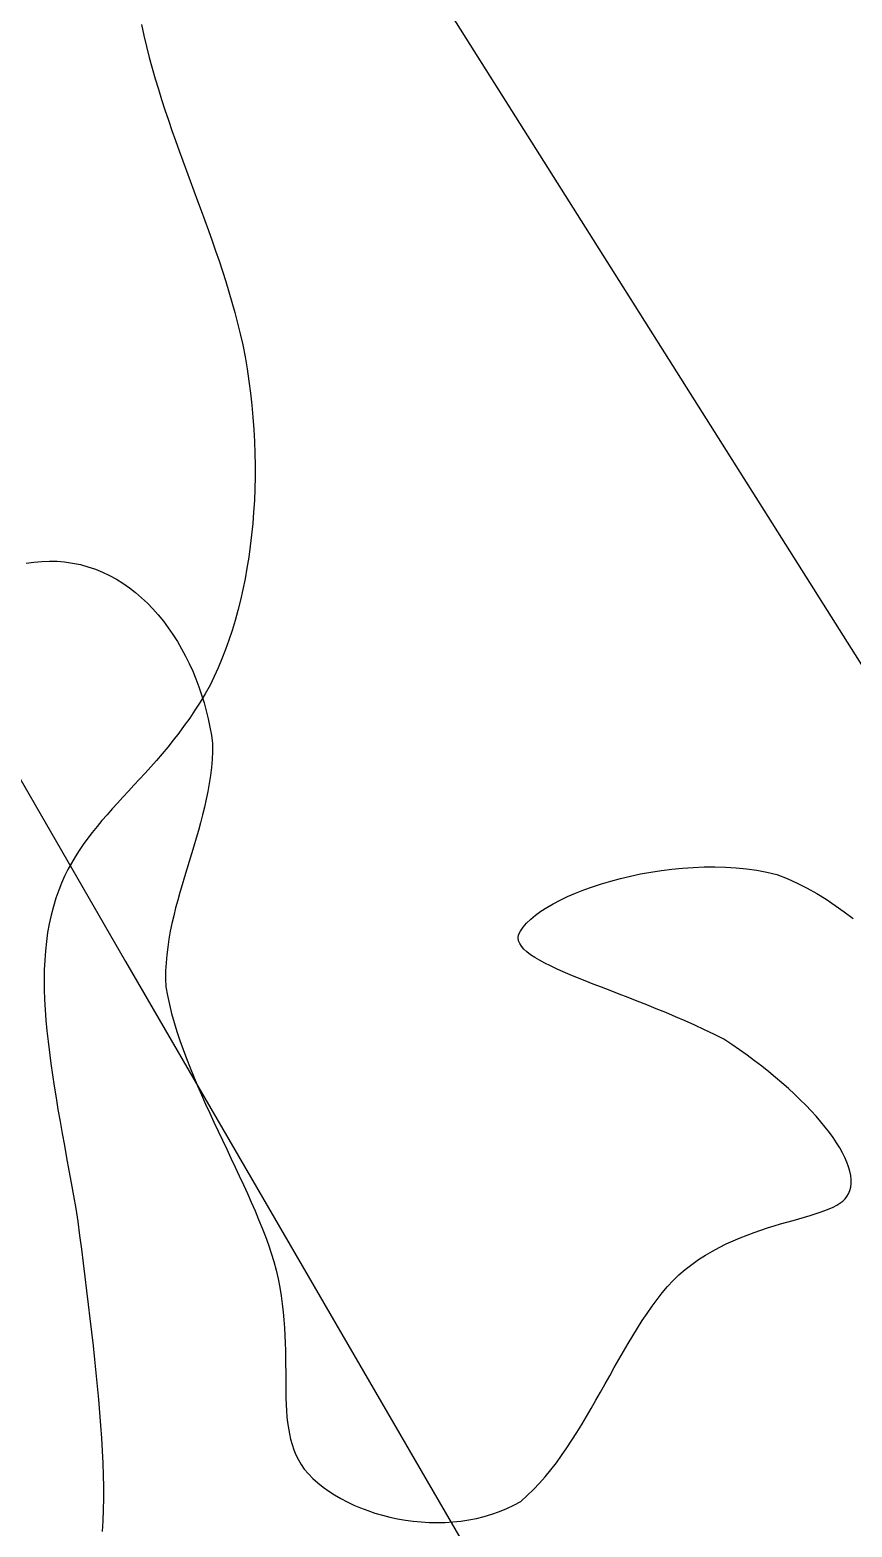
# Model space of a CAD drawing. Header units: metres. Extents: x 507606 to 508087, y 6966978 to 6967359.
# Drawn here: x 507863.537 to 507864.111, y 6967231.612 to 6967232.658 of the extents above; entities that cross this region are included whole.
import ezdxf

# ---------------------------------------------------------------- set-up
doc = ezdxf.new("R2010")
doc.units = ezdxf.units.M
doc.linetypes.add('ISO-DASHED2', pattern=[6, 4, -2])
doc.layers.add('CON_EX. MIN', color=253, linetype='ISO-DASHED2')
doc.layers.add('mga2020VEG_TREE', color=252, linetype='Continuous')

# ---------------------------------------------------------------- blocks, each defined once
blk = doc.blocks.new('BAC V TREE')
for p, q in [((7.9761, 14.8554), (8.0117, 14.8602)), ((8.0117, 14.8602), (8.0468, 14.8632)), ((8.0468, 14.8632), (8.0814, 14.8644)), ((8.0814, 14.8644), (8.1156, 14.8635)), ((8.1156, 14.8635), (8.1493, 14.8604)), ((8.1493, 14.8604), (8.1851, 14.8555)), ((8.1851, 14.8555), (8.22, 14.8484)), ((8.22, 14.8484), (8.2541, 14.8392)), ((8.2541, 14.8392), (8.2874, 14.828)), ((8.2874, 14.828), (8.3198, 14.8149)), ((8.3198, 14.8149), (8.3513, 14.7999)), ((8.3513, 14.7999), (8.3819, 14.7832)), ((8.3819, 14.7832), (8.4116, 14.7647)), ((8.4116, 14.7647), (8.4404, 14.7446)), ((8.4404, 14.7446), (8.4682, 14.7229)), ((8.4682, 14.7229), (8.4951, 14.6998)), ((8.4951, 14.6998), (8.5211, 14.6753)), ((8.5211, 14.6753), (8.546, 14.6494)), ((8.546, 14.6494), (8.57, 14.6223)), ((8.57, 14.6223), (8.593, 14.594)), ((8.593, 14.594), (8.615, 14.5646)), ((8.615, 14.5646), (8.6359, 14.5343)), ((8.6359, 14.5343), (8.6558, 14.5029)), ((8.6558, 14.5029), (8.6746, 14.4707)), ((8.6746, 14.4707), (8.6924, 14.4377)), ((8.6924, 14.4377), (8.7091, 14.4041)), ((8.7091, 14.4041), (8.7247, 14.3697)), ((8.7247, 14.3697), (8.7392, 14.3348)), ((8.7392, 14.3348), (8.7525, 14.2995)), ((8.7525, 14.2995), (8.7648, 14.2637)), ((8.7648, 14.2637), (8.7759, 14.2276)), ((8.7759, 14.2276), (8.7858, 14.1912)), ((8.7858, 14.1912), (8.7945, 14.1547)), ((8.7945, 14.1547), (8.8021, 14.1181)), ((8.8021, 14.1181), (8.8085, 14.0814)), ((8.8085, 14.0814), (8.8136, 14.0448)), ((8.8133, 14.0084), (8.8116, 13.9722)), ((8.8136, 14.0448), (8.8133, 14.0084)), ((8.8086, 13.9362), (8.8044, 13.9004)), ((8.8116, 13.9722), (8.8086, 13.9362)), ((8.7991, 13.8648), (8.7929, 13.8292)), ((8.8044, 13.9004), (8.7991, 13.8648)), ((8.7929, 13.8292), (8.7858, 13.7939)), ((8.7779, 13.7586), (8.7693, 13.7234)), ((8.7858, 13.7939), (8.7779, 13.7586)), ((8.7601, 13.6884), (8.7504, 13.6534)), ((8.7693, 13.7234), (8.7601, 13.6884)), ((8.7403, 13.6185), (8.7299, 13.5837)), ((8.7504, 13.6534), (8.7403, 13.6185)), ((8.7194, 13.5489), (8.7087, 13.5141)), ((8.7299, 13.5837), (8.7194, 13.5489)), ((8.698, 13.4793), (8.6874, 13.4446)), ((8.7087, 13.5141), (8.698, 13.4793)), ((10.7369, 13.4579), (10.7832, 13.4663)), ((10.7832, 13.4663), (10.8301, 13.4736)), ((10.8301, 13.4736), (10.8776, 13.4796)), ((10.8776, 13.4796), (10.9255, 13.4843)), ((10.9255, 13.4843), (10.9736, 13.4876)), ((10.9736, 13.4876), (11.0218, 13.4894)), ((11.0218, 13.4894), (11.0699, 13.4898)), ((11.0699, 13.4898), (11.1179, 13.4885)), ((11.1179, 13.4885), (11.1654, 13.4856)), ((11.1654, 13.4856), (11.2125, 13.481)), ((11.2125, 13.481), (11.2589, 13.4746)), ((11.2589, 13.4746), (11.3046, 13.4663)), ((11.3046, 13.4663), (11.3492, 13.4561)), ((8.677, 13.4098), (8.6669, 13.375)), ((8.6874, 13.4446), (8.677, 13.4098)), ((10.4818, 13.3866), (10.5209, 13.4006)), ((10.5209, 13.4006), (10.5616, 13.4139)), ((10.5616, 13.4139), (10.6036, 13.4263)), ((10.6036, 13.4263), (10.647, 13.4378)), ((10.647, 13.4378), (10.6915, 13.4484)), ((10.6915, 13.4484), (10.7369, 13.4579)), ((11.3492, 13.4561), (11.3957, 13.4374)), ((11.3957, 13.4374), (11.4409, 13.4169)), ((11.4409, 13.4169), (11.485, 13.3944)), ((11.485, 13.3944), (11.5281, 13.3702)), ((8.6572, 13.3402), (8.6479, 13.3053)), ((8.6669, 13.375), (8.6572, 13.3402)), ((10.315, 13.3075), (10.344, 13.3243)), ((10.344, 13.3243), (10.3754, 13.3406)), ((10.3754, 13.3406), (10.4089, 13.3565)), ((10.4089, 13.3565), (10.4444, 13.3719)), ((10.4444, 13.3719), (10.4818, 13.3866)), ((11.5281, 13.3702), (11.5702, 13.3443)), ((11.5702, 13.3443), (11.6114, 13.3168)), ((8.6392, 13.2704), (8.6312, 13.2354)), ((8.6479, 13.3053), (8.6392, 13.2704)), ((10.2431, 13.2552), (10.2644, 13.2729)), ((10.2644, 13.2729), (10.2884, 13.2903)), ((10.2884, 13.2903), (10.315, 13.3075)), ((11.6114, 13.3168), (11.6518, 13.2878)), ((11.6518, 13.2878), (11.6914, 13.2572)), ((8.624, 13.2003), (8.6177, 13.1651)), ((8.6312, 13.2354), (8.624, 13.2003)), ((10.1885, 13.1838), (10.1973, 13.2016)), ((10.1973, 13.2016), (10.2094, 13.2195)), ((10.2094, 13.2195), (10.2247, 13.2374)), ((10.2247, 13.2374), (10.2431, 13.2552)), ((8.6123, 13.1298), (8.608, 13.0943)), ((8.6177, 13.1651), (8.6123, 13.1298)), ((10.187, 13.1709), (10.1885, 13.1838)), ((10.1888, 13.1581), (10.187, 13.1709)), ((10.1937, 13.1454), (10.1888, 13.1581)), ((10.2017, 13.1328), (10.1937, 13.1454)), ((10.2125, 13.1202), (10.2017, 13.1328)), ((8.6048, 13.0587), (8.603, 13.023)), ((8.608, 13.0943), (8.6048, 13.0587)), ((10.2262, 13.1077), (10.2125, 13.1202)), ((10.2425, 13.0952), (10.2262, 13.1077)), ((10.2613, 13.0826), (10.2425, 13.0952)), ((10.2825, 13.07), (10.2613, 13.0826)), ((10.306, 13.0573), (10.2825, 13.07)), ((10.3317, 13.0444), (10.306, 13.0573)), ((8.603, 13.023), (8.6025, 12.9871)), ((10.3594, 13.0314), (10.3317, 13.0444)), ((10.3891, 13.0182), (10.3594, 13.0314)), ((10.4205, 13.0048), (10.3891, 13.0182)), ((10.4537, 12.9912), (10.4205, 13.0048)), ((10.4883, 12.9773), (10.4537, 12.9912)), ((8.6025, 12.9871), (8.6034, 12.951)), ((8.6034, 12.951), (8.6109, 12.9111)), ((10.5244, 12.963), (10.4883, 12.9773)), ((10.5618, 12.9485), (10.5244, 12.963)), ((10.6004, 12.9336), (10.5618, 12.9485)), ((10.6401, 12.9182), (10.6004, 12.9336)), ((8.6109, 12.9111), (8.6198, 12.8711)), ((8.6198, 12.8711), (8.63, 12.8308)), ((10.6807, 12.9025), (10.6401, 12.9182)), ((10.7221, 12.8863), (10.6807, 12.9025)), ((10.7642, 12.8696), (10.7221, 12.8863)), ((10.8069, 12.8524), (10.7642, 12.8696)), ((8.63, 12.8308), (8.6414, 12.7905)), ((8.6414, 12.7905), (8.6538, 12.75)), ((10.85, 12.8346), (10.8069, 12.8524)), ((10.8935, 12.8163), (10.85, 12.8346)), ((10.9372, 12.7974), (10.8935, 12.8163)), ((10.9809, 12.7778), (10.9372, 12.7974)), ((8.6538, 12.75), (8.6673, 12.7094)), ((11.0246, 12.7576), (10.9809, 12.7778)), ((11.0681, 12.7367), (11.0246, 12.7576)), ((11.1114, 12.715), (11.0681, 12.7367)), ((8.6673, 12.7094), (8.6816, 12.6687)), ((8.6816, 12.6687), (8.6969, 12.628)), ((11.1468, 12.6913), (11.1114, 12.715)), ((11.1815, 12.6672), (11.1468, 12.6913)), ((11.2154, 12.6429), (11.1815, 12.6672)), ((8.6969, 12.628), (8.7129, 12.5872)), ((8.7129, 12.5872), (8.7296, 12.5464)), ((11.2485, 12.6183), (11.2154, 12.6429)), ((11.2808, 12.5935), (11.2485, 12.6183)), ((11.3122, 12.5686), (11.2808, 12.5935)), ((8.7296, 12.5464), (8.7469, 12.5055)), ((11.3426, 12.5436), (11.3122, 12.5686)), ((11.372, 12.5185), (11.3426, 12.5436)), ((11.4005, 12.4933), (11.372, 12.5185)), ((8.7469, 12.5055), (8.7646, 12.4647)), ((8.7646, 12.4647), (8.7829, 12.4239)), ((11.4278, 12.4682), (11.4005, 12.4933)), ((11.454, 12.4431), (11.4278, 12.4682)), ((8.7829, 12.4239), (8.8014, 12.3832)), ((8.8014, 12.3832), (8.8203, 12.3425)), ((11.479, 12.4181), (11.454, 12.4431)), ((11.5028, 12.3933), (11.479, 12.4181)), ((11.5254, 12.3687), (11.5028, 12.3933)), ((8.8203, 12.3425), (8.8393, 12.3019)), ((11.5466, 12.3443), (11.5254, 12.3687)), ((11.5665, 12.3202), (11.5466, 12.3443)), ((11.585, 12.2963), (11.5665, 12.3202)), ((8.8393, 12.3019), (8.8584, 12.2614)), ((8.8584, 12.2614), (8.8775, 12.2211)), ((11.602, 12.2729), (11.585, 12.2963)), ((11.6175, 12.2498), (11.602, 12.2729)), ((11.6315, 12.2272), (11.6175, 12.2498)), ((8.8775, 12.2211), (8.8966, 12.1809)), ((8.8966, 12.1809), (8.9155, 12.1408)), ((11.6439, 12.2051), (11.6315, 12.2272)), ((11.6547, 12.1835), (11.6439, 12.2051)), ((11.6638, 12.1625), (11.6547, 12.1835)), ((8.9155, 12.1408), (8.9341, 12.1009)), ((11.6712, 12.1421), (11.6638, 12.1625)), ((11.6768, 12.1223), (11.6712, 12.1421)), ((11.6806, 12.1033), (11.6768, 12.1223)), ((8.9341, 12.1009), (8.9525, 12.0613)), ((8.9525, 12.0613), (8.9704, 12.0218)), ((11.6766, 12.035), (11.6806, 12.0508)), ((11.6825, 12.085), (11.6806, 12.1033)), ((11.6806, 12.0508), (11.6825, 12.0674)), ((11.6825, 12.0674), (11.6825, 12.085)), ((8.9704, 12.0218), (8.9878, 11.9826)), ((8.9878, 11.9826), (9.0047, 11.9437)), ((11.632, 11.9777), (11.6446, 11.9872)), ((11.6446, 11.9872), (11.6553, 11.9974)), ((11.6553, 11.9974), (11.664, 12.0083)), ((11.664, 12.0083), (11.6706, 12.0201)), ((11.6706, 12.0201), (11.6766, 12.035)), ((9.0047, 11.9437), (9.0209, 11.905)), ((11.4481, 11.9085), (11.4737, 11.9158)), ((11.4737, 11.9158), (11.4982, 11.923)), ((11.4982, 11.923), (11.5215, 11.9302)), ((11.5215, 11.9302), (11.5436, 11.9374)), ((11.5436, 11.9374), (11.5644, 11.9448)), ((11.5644, 11.9448), (11.5837, 11.9525)), ((11.5837, 11.9525), (11.6015, 11.9605)), ((11.6015, 11.9605), (11.6176, 11.9688)), ((11.6176, 11.9688), (11.632, 11.9777)), ((9.0209, 11.905), (9.0364, 11.8667)), ((9.0364, 11.8667), (9.0511, 11.8286)), ((11.2155, 11.835), (11.2464, 11.8465)), ((11.2464, 11.8465), (11.277, 11.8571)), ((11.277, 11.8571), (11.3071, 11.867)), ((11.3071, 11.867), (11.3367, 11.8762)), ((11.3367, 11.8762), (11.3657, 11.8849)), ((11.3657, 11.8849), (11.394, 11.8931)), ((11.394, 11.8931), (11.4215, 11.9009)), ((11.4215, 11.9009), (11.4481, 11.9085)), ((9.0511, 11.8286), (9.0648, 11.7909)), ((9.0648, 11.7909), (9.0776, 11.7536)), ((11.0592, 11.7624), (11.0904, 11.7793)), ((11.0904, 11.7793), (11.1217, 11.7949)), ((11.1217, 11.7949), (11.1531, 11.8094)), ((11.1531, 11.8094), (11.1844, 11.8227)), ((11.1844, 11.8227), (11.2155, 11.835)), ((9.0776, 11.7536), (9.0892, 11.7166)), ((9.0892, 11.7166), (9.0994, 11.6771)), ((10.9672, 11.7034), (10.9975, 11.7246)), ((10.9975, 11.7246), (11.0282, 11.7442)), ((11.0282, 11.7442), (11.0592, 11.7624)), ((9.0994, 11.6771), (9.1082, 11.6382)), ((10.8829, 11.6305), (10.9082, 11.656)), ((10.9082, 11.656), (10.9374, 11.6806)), ((10.9374, 11.6806), (10.9672, 11.7034)), ((9.1082, 11.6382), (9.1157, 11.6)), ((9.1157, 11.6), (9.1219, 11.5624)), ((10.8111, 11.5457), (10.8344, 11.5752)), ((10.8344, 11.5752), (10.8583, 11.6036)), ((10.8583, 11.6036), (10.8829, 11.6305)), ((9.1219, 11.5624), (9.1271, 11.5254)), ((9.1271, 11.5254), (9.1313, 11.489)), ((10.766, 11.4831), (10.7883, 11.5149)), ((10.7883, 11.5149), (10.8111, 11.5457)), ((9.1313, 11.489), (9.1347, 11.4533)), ((9.1347, 11.4533), (9.1372, 11.4182)), ((10.7226, 11.4168), (10.7441, 11.4504)), ((10.7441, 11.4504), (10.766, 11.4831)), ((9.1372, 11.4182), (9.1391, 11.3837)), ((9.1391, 11.3837), (9.1405, 11.3498)), ((10.6805, 11.3475), (10.7014, 11.3825)), ((10.7014, 11.3825), (10.7226, 11.4168)), ((9.1405, 11.3498), (9.1413, 11.3166)), ((9.1413, 11.3166), (9.1419, 11.284)), ((10.6392, 11.2759), (10.6598, 11.3119)), ((10.6598, 11.3119), (10.6805, 11.3475)), ((9.1419, 11.284), (9.1421, 11.252)), ((9.1421, 11.252), (9.1423, 11.2207)), ((10.5982, 11.2029), (10.6187, 11.2395)), ((10.6187, 11.2395), (10.6392, 11.2759)), ((9.1423, 11.2207), (9.1424, 11.1899)), ((9.1424, 11.1899), (9.1426, 11.1598)), ((10.5777, 11.1661), (10.5982, 11.2029)), ((9.1426, 11.1598), (9.1429, 11.1303)), ((9.1429, 11.1303), (9.1435, 11.1015)), ((10.5363, 11.0925), (10.5571, 11.1293)), ((10.5571, 11.1293), (10.5777, 11.1661)), ((9.1435, 11.1015), (9.1446, 11.0732)), ((9.1446, 11.0732), (9.1461, 11.0456)), ((9.1461, 11.0456), (9.1482, 11.0186)), ((10.4941, 11.0194), (10.5153, 11.0558)), ((10.5153, 11.0558), (10.5363, 11.0925)), ((9.1482, 11.0186), (9.151, 10.9923)), ((9.151, 10.9923), (9.1546, 10.9665)), ((10.4507, 10.9478), (10.4726, 10.9834)), ((10.4726, 10.9834), (10.4941, 11.0194)), ((9.1546, 10.9665), (9.1591, 10.9414)), ((9.1591, 10.9414), (9.1647, 10.9169)), ((9.1647, 10.9169), (9.1714, 10.893)), ((10.4055, 10.8783), (10.4283, 10.9127)), ((10.4283, 10.9127), (10.4507, 10.9478)), ((9.1714, 10.893), (9.1793, 10.8698)), ((9.1793, 10.8698), (9.1885, 10.8471)), ((9.1885, 10.8471), (9.1992, 10.8251)), ((10.3582, 10.8118), (10.3821, 10.8446)), ((10.3821, 10.8446), (10.4055, 10.8783)), ((9.1992, 10.8251), (9.2114, 10.8037)), ((9.2114, 10.8037), (9.2253, 10.7829)), ((9.2253, 10.7829), (9.2441, 10.7616)), ((10.3082, 10.749), (10.3335, 10.7799)), ((10.3335, 10.7799), (10.3582, 10.8118)), ((9.2441, 10.7616), (9.2647, 10.741)), ((9.2647, 10.741), (9.2868, 10.7212)), ((9.2868, 10.7212), (9.3105, 10.7023)), ((9.3105, 10.7023), (9.3356, 10.6842)), ((10.2551, 10.6908), (10.282, 10.7193)), ((10.282, 10.7193), (10.3082, 10.749)), ((9.3356, 10.6842), (9.362, 10.6671)), ((9.362, 10.6671), (9.3896, 10.6509)), ((9.3896, 10.6509), (9.4184, 10.6357)), ((9.4184, 10.6357), (9.4483, 10.6215)), ((10.1672, 10.6209), (10.1984, 10.638)), ((10.1984, 10.638), (10.2272, 10.6637)), ((10.2272, 10.6637), (10.2551, 10.6908)), ((9.4483, 10.6215), (9.4791, 10.6084)), ((9.4791, 10.6084), (9.5109, 10.5963)), ((9.5109, 10.5963), (9.5434, 10.5854)), ((9.5434, 10.5854), (9.5767, 10.5756)), ((9.5767, 10.5756), (9.6106, 10.5671)), ((9.6106, 10.5671), (9.645, 10.5597)), ((10, 10.5616), (10.0346, 10.5701)), ((10.0346, 10.5701), (10.0687, 10.5803)), ((10.0687, 10.5803), (10.1023, 10.5921)), ((10.1023, 10.5921), (10.1351, 10.6056)), ((10.1351, 10.6056), (10.1672, 10.6209)), ((9.645, 10.5597), (9.6799, 10.5536)), ((9.6799, 10.5536), (9.7152, 10.5489)), ((9.7152, 10.5489), (9.7507, 10.5454)), ((9.7507, 10.5454), (9.7864, 10.5433)), ((9.7864, 10.5433), (9.8223, 10.5427)), ((9.8223, 10.5427), (9.8581, 10.5434)), ((9.8581, 10.5434), (9.8939, 10.5457)), ((9.8939, 10.5457), (9.9296, 10.5494)), ((9.9296, 10.5494), (9.9649, 10.5547)), ((9.9649, 10.5547), (10, 10.5616)), ((16.3961, 4.5264), (16.407, 4.4764)), ((16.407, 4.4764), (16.4186, 4.427)), ((16.4186, 4.427), (16.4309, 4.3782)), ((16.4309, 4.3782), (16.4439, 4.33)), ((16.4439, 4.33), (16.4574, 4.2822)), ((16.4574, 4.2822), (16.4715, 4.2349)), ((16.4715, 4.2349), (16.4861, 4.1881)), ((16.4861, 4.1881), (16.5011, 4.1416)), ((16.5011, 4.1416), (16.5165, 4.0954)), ((16.5165, 4.0954), (16.5322, 4.0496)), ((16.5322, 4.0496), (16.5482, 4.004)), ((16.5482, 4.004), (16.5645, 3.9587)), ((16.5645, 3.9587), (16.5809, 3.9135)), ((16.5809, 3.9135), (16.5975, 3.8685)), ((16.5975, 3.8685), (16.6141, 3.8236)), ((16.6141, 3.8236), (16.6308, 3.7788)), ((16.6308, 3.7788), (16.6475, 3.7339)), ((16.6475, 3.7339), (16.6641, 3.6891)), ((16.6641, 3.6891), (16.6805, 3.6442)), ((16.6805, 3.6442), (16.6968, 3.5992)), ((16.6968, 3.5992), (16.7129, 3.5541)), ((16.7129, 3.5541), (16.7288, 3.5087)), ((16.7288, 3.5087), (16.7442, 3.4632)), ((16.7442, 3.4632), (16.7594, 3.4174)), ((16.7594, 3.4174), (16.7741, 3.3713)), ((16.7741, 3.3713), (16.7883, 3.3249)), ((16.7883, 3.3249), (16.802, 3.2781)), ((16.802, 3.2781), (16.8151, 3.2309)), ((16.8151, 3.2309), (16.8276, 3.1832)), ((16.8276, 3.1832), (16.8395, 3.135)), ((16.8395, 3.135), (16.8506, 3.0863)), ((16.8506, 3.0863), (16.8609, 3.032)), ((16.8609, 3.032), (16.8702, 2.9776)), ((16.8702, 2.9776), (16.8783, 2.9232)), ((16.8783, 2.9232), (16.8855, 2.8688)), ((16.8855, 2.8688), (16.8915, 2.8144)), ((16.8915, 2.8144), (16.8965, 2.7602)), ((16.8965, 2.7602), (16.9005, 2.706)), ((16.9005, 2.706), (16.9034, 2.6521)), ((16.9034, 2.6521), (16.9053, 2.5983)), ((16.9053, 2.5983), (16.9062, 2.5448)), ((16.906, 2.4916), (16.9049, 2.4388)), ((16.9062, 2.5448), (16.906, 2.4916)), ((16.9049, 2.4388), (16.9027, 2.3863)), ((16.9027, 2.3863), (16.8996, 2.3343)), ((16.8996, 2.3343), (16.8955, 2.2828)), ((16.8905, 2.2317), (16.8844, 2.1812)), ((16.8955, 2.2828), (16.8905, 2.2317)), ((16.8844, 2.1812), (16.8775, 2.1314)), ((16.8775, 2.1314), (16.8695, 2.0821)), ((16.8607, 2.0336), (16.8509, 1.9858)), ((16.8695, 2.0821), (16.8607, 2.0336)), ((16.8509, 1.9858), (16.8402, 1.9387)), ((16.8286, 1.8925), (16.8161, 1.8471)), ((16.8402, 1.9387), (16.8286, 1.8925)), ((16.8161, 1.8471), (16.8027, 1.8026)), ((16.7884, 1.7591), (16.7732, 1.7165)), ((16.8027, 1.8026), (16.7884, 1.7591)), ((16.7732, 1.7165), (16.7572, 1.675)), ((16.7403, 1.6345), (16.7225, 1.5952)), ((16.7572, 1.675), (16.7403, 1.6345)), ((16.7039, 1.557), (16.6819, 1.5179)), ((16.7225, 1.5952), (16.7039, 1.557)), ((16.6819, 1.5179), (16.6593, 1.4801)), ((16.636, 1.4437), (16.6123, 1.4084)), ((16.6593, 1.4801), (16.636, 1.4437)), ((16.5881, 1.3744), (16.5635, 1.3413)), ((16.6123, 1.4084), (16.5881, 1.3744)), ((16.5387, 1.3093), (16.5136, 1.2782)), ((16.5635, 1.3413), (16.5387, 1.3093)), ((16.4629, 1.2184), (16.4374, 1.1896)), ((16.4883, 1.2479), (16.4629, 1.2184)), ((16.5136, 1.2782), (16.4883, 1.2479)), ((16.4121, 1.1613), (16.3868, 1.1336)), ((16.4374, 1.1896), (16.4121, 1.1613)), ((16.3367, 1.0794), (16.3121, 1.0528)), ((16.3616, 1.1063), (16.3367, 1.0794)), ((16.3868, 1.1336), (16.3616, 1.1063)), ((16.2879, 1.0264), (16.2641, 1.0001)), ((16.3121, 1.0528), (16.2879, 1.0264)), ((16.218, 0.9477), (16.1959, 0.9213)), ((16.2408, 0.9739), (16.218, 0.9477)), ((16.2641, 1.0001), (16.2408, 0.9739)), ((16.1745, 0.8948), (16.1539, 0.868)), ((16.1959, 0.9213), (16.1745, 0.8948)), ((16.1153, 0.8134), (16.0974, 0.7854)), ((16.1341, 0.8409), (16.1153, 0.8134)), ((16.1539, 0.868), (16.1341, 0.8409)), ((16.0805, 0.7569), (16.0648, 0.7276)), ((16.0974, 0.7854), (16.0805, 0.7569)), ((16.0502, 0.6977), (16.0369, 0.667)), ((16.0648, 0.7276), (16.0502, 0.6977)), ((16.0249, 0.6354), (16.0115, 0.5988)), ((16.0369, 0.667), (16.0249, 0.6354)), ((15.9998, 0.5614), (15.9896, 0.5232)), ((16.0115, 0.5988), (15.9998, 0.5614)), ((15.981, 0.4842), (15.9739, 0.4443)), ((15.9896, 0.5232), (15.981, 0.4842)), ((15.9739, 0.4443), (15.9682, 0.4037)), ((15.9639, 0.3622), (15.9608, 0.32)), ((15.9682, 0.4037), (15.9639, 0.3622)), ((15.959, 0.2769), (15.9584, 0.2331)), ((15.9608, 0.32), (15.959, 0.2769)), ((15.9584, 0.2331), (15.9589, 0.1885)), ((15.9589, 0.1885), (15.9604, 0.1432)), ((15.9604, 0.1432), (15.9629, 0.0971)), ((15.9629, 0.0971), (15.9664, 0.0502)), ((15.9664, 0.0502), (15.9707, 0.0026)), ((15.9707, 0.0026), (15.9759, -0.0458)), ((15.9759, -0.0458), (15.9818, -0.0949)), ((15.9818, -0.0949), (15.9884, -0.1447)), ((15.9884, -0.1447), (15.9956, -0.1952)), ((15.9956, -0.1952), (16.0034, -0.2464)), ((16.0034, -0.2464), (16.0117, -0.2984)), ((16.0117, -0.2984), (16.0205, -0.351)), ((16.0205, -0.351), (16.0297, -0.4043)), ((16.0297, -0.4043), (16.0392, -0.4583)), ((16.0392, -0.4583), (16.049, -0.513)), ((16.049, -0.513), (16.059, -0.5684)), ((16.059, -0.5684), (16.0691, -0.6244)), ((16.0691, -0.6244), (16.0794, -0.6811)), ((16.0794, -0.6811), (16.0896, -0.7384)), ((16.0896, -0.7384), (16.0999, -0.7963)), ((16.0999, -0.7963), (16.11, -0.8549)), ((16.11, -0.8549), (16.1177, -0.9168)), ((16.1177, -0.9168), (16.1254, -0.9789)), ((16.1254, -0.9789), (16.1331, -1.0412)), ((16.1331, -1.0412), (16.1409, -1.1034)), ((16.1409, -1.1034), (16.1486, -1.1657)), ((16.1486, -1.1657), (16.1562, -1.2279)), ((16.1562, -1.2279), (16.1637, -1.2899)), ((16.1637, -1.2899), (16.171, -1.3516)), ((16.171, -1.3516), (16.178, -1.4131)), ((16.178, -1.4131), (16.1847, -1.4742)), ((16.1847, -1.4742), (16.191, -1.5348)), ((16.191, -1.5348), (16.197, -1.5949)), ((16.197, -1.5949), (16.2025, -1.6543)), ((16.2025, -1.6543), (16.2075, -1.7131)), ((16.2075, -1.7131), (16.212, -1.7712)), ((16.212, -1.7712), (16.2158, -1.8284)), ((16.2158, -1.8284), (16.219, -1.8847)), ((16.219, -1.8847), (16.2215, -1.9401)), ((16.2215, -1.9401), (16.2233, -1.9944)), ((16.2233, -1.9944), (16.2243, -2.0476)), ((16.2243, -2.0476), (16.2244, -2.0996)), ((16.2236, -2.1503), (16.2219, -2.1997)), ((16.2244, -2.0996), (16.2236, -2.1503)), ((16.2219, -2.1997), (16.2191, -2.2477))]:
    blk.add_line(p, q)
blk = doc.blocks.new('XE_SURVEY')
at = {"layer": 'mga2020VEG_TREE', "xscale": 0.1554417355589352, "yscale": 0.1554417355589352, "zscale": 0.1554417355589352, "rotation": 0.001583333339407246}
for p in [(507861.0663, 6967231.9582, 5.1767), (507862.2945, 6967229.9763, 5.1301)]:
    blk.add_blockref('BAC V TREE', p, dxfattribs=at)
blk = doc.blocks.new('XE_CONTOURS EXIST_1')
at = {"layer": 'CON_EX. MIN', "color": 253, "linetype": 'ISO-DASHED2', "lineweight": -3, "flags": 128}
for points, elevation in [([(507884.593, 6967198.3992), (507884.5997, 6967198.3814), (507884.6163, 6967198.325), (507884.6444, 6967198.2164), (507884.6754, 6967198.1065), (507884.7634, 6967197.9337), (507884.9205, 6967197.6374), (507885.041, 6967197.4137), (507885.2215, 6967197.0959), (507885.6676, 6967196.3131), (507886.3026, 6967195.1996), (507887.0501, 6967193.8894), (507887.8336, 6967192.5166), (507888.5764, 6967191.2153), (507889.202, 6967190.1197), (507889.5668, 6967189.4814), (507889.7355, 6967189.1867), (507889.7888, 6967189.094), (507889.7959, 6967189.0819), (507889.7991, 6967189.0833), (507889.8153, 6967189.0937), (507889.8507, 6967189.1181), (507889.8814, 6967189.1375), (507890.0526, 6967188.8463), (507890.5204, 6967188.0478), (507891.2195, 6967186.8542), (507892.0842, 6967185.3778), (507893.0492, 6967183.7308), (507894.0489, 6967182.0254), (507895.0178, 6967180.3738), (507895.8904, 6967178.8882), (507896.6013, 6967177.6807), (507897.0849, 6967176.8637), (507897.2758, 6967176.5494), (507897.4425, 6967176.4146), (507897.6809, 6967176.2453), (507897.8486, 6967176.1112), (507897.988, 6967175.9043), (507898.2773, 6967175.4483), (507898.6509, 6967174.8504), (507899.0431, 6967174.2181), (507899.3881, 6967173.6585), (507899.6202, 6967173.279), (507899.8459, 6967172.897), (507900.3477, 6967172.0426), (507901.0752, 6967170.8017), (507901.9782, 6967169.2604), (507903.0066, 6967167.5047), (507904.1101, 6967165.6208), (507905.2385, 6967163.6947), (507906.3415, 6967161.8124), (507907.369, 6967160.0599), (507908.2707, 6967158.5233), (507908.9963, 6967157.2887), (507909.4957, 6967156.442), (507909.7186, 6967156.0694), (507909.9466, 6967155.7251), (507910.2906, 6967155.2196), (507910.6829, 6967154.6497), (507911.0553, 6967154.1121), (507911.34, 6967153.7034), (507911.469, 6967153.5205), (507911.5671, 6967153.3945), (507911.7025, 6967153.2273), (507911.8072, 6967153.1074), (507911.9865, 6967152.9458), (507912.3887, 6967152.5917), (507912.9107, 6967152.1416), (507913.4493, 6967151.6917), (507913.9012, 6967151.3383), (507914.1633, 6967151.1776), (507914.5208, 6967151.1993), (507915.0566, 6967151.3134), (507915.5631, 6967151.4486), (507915.833, 6967151.5334), (507916.0081, 6967151.6387), (507916.2353, 6967151.7998), (507916.3962, 6967151.9283), (507916.5821, 6967152.1293), (507916.9133, 6967152.5107), (507917.2483, 6967152.9259), (507917.446, 6967153.2284), (507917.5111, 6967153.5217), (507917.5713, 6967153.9972), (507917.6201, 6967154.5217), (507917.651, 6967154.962), (507917.6576, 6967155.1851), (507917.6051, 6967155.3781), (507917.5129, 6967155.6358), (507917.4404, 6967155.8258), (507917.3464, 6967156.0589), (507917.1523, 6967156.5308), (507916.9124, 6967157.1028), (507916.6811, 6967157.6358), (507916.5129, 6967157.9911), (507916.3028, 6967158.3208), (507915.7818, 6967159.1174), (507914.9955, 6967160.3127), (507913.9893, 6967161.8381), (507912.8087, 6967163.6253), (507911.4992, 6967165.6059), (507910.1063, 6967167.7113), (507908.6754, 6967169.8734), (507907.2521, 6967172.0235), (507905.8818, 6967174.0934), (507904.61, 6967176.0145), (507903.4822, 6967177.7185), (507902.5439, 6967179.137), (507901.8405, 6967180.2016), (507901.4176, 6967180.8438), (507900.963, 6967181.5409), (507900.2505, 6967182.6371), (507899.3312, 6967184.0534), (507898.2563, 6967185.7106), (507897.0767, 6967187.5294), (507895.8437, 6967189.4308), (507894.6083, 6967191.3354), (507893.4216, 6967193.1642), (507892.3346, 6967194.838), (507891.3986, 6967196.2776), (507890.6645, 6967197.4037), (507890.2571, 6967198.0259), (507890.0735, 6967198.3032), (507890.0154, 6967198.3884), (507890.0068, 6967198.3992), (507889.9947, 6967198.3895), (507889.9604, 6967198.3264), (507889.8983, 6967198.1827), (507889.8359, 6967198.0682), (507889.774, 6967198.2971), (507889.6634, 6967198.7984), (507889.5558, 6967199.3017), (507889.5026, 6967199.5365), (507889.4144, 6967199.5759), (507889.3235, 6967199.6142), (507889.1689, 6967199.8373), (507888.7497, 6967200.4468), (507888.1209, 6967201.3631), (507887.3374, 6967202.5066), (507886.4541, 6967203.7977), (507885.5257, 6967205.1569), (507884.6072, 6967206.5045), (507883.7535, 6967207.7609), (507883.0194, 6967208.8467), (507882.4598, 6967209.6821), (507882.1297, 6967210.1876), (507881.7741, 6967210.7775), (507881.2831, 6967211.6216), (507880.7067, 6967212.627), (507880.095, 6967213.7008), (507879.4981, 6967214.75), (507878.966, 6967215.6817), (507878.5489, 6967216.403), (507878.2967, 6967216.8211), (507878.001, 6967217.2492), (507877.5671, 6967217.8485), (507877.0633, 6967218.5329), (507876.5579, 6967219.2163), (507876.1193, 6967219.8126), (507875.8156, 6967220.2359), (507875.5306, 6967220.6579), (507875.0416, 6967221.3926), (507874.4169, 6967222.3357), (507873.7252, 6967223.3831), (507873.0349, 6967224.4307), (507872.4145, 6967225.3743), (507871.9326, 6967226.1098), (507871.6576, 6967226.5329), (507871.3853, 6967226.9655), (507871.002, 6967227.5822), (507870.5636, 6967228.2913), (507870.1257, 6967229.0007), (507869.744, 6967229.6184), (507869.4743, 6967230.0526), (507869.2132, 6967230.465), (507868.7067, 6967231.2613), (507868.0191, 6967232.3418), (507867.2146, 6967233.6063), (507866.3574, 6967234.955), (507865.5118, 6967236.2878), (507864.7418, 6967237.5049), (507864.1119, 6967238.5062), (507863.6861, 6967239.1919), (507863.5287, 6967239.4618), (507863.5941, 6967239.6277), (507863.7217, 6967239.8539), (507863.7901, 6967240.0215), (507863.7043, 6967240.2331), (507863.5117, 6967240.612), (507863.3063, 6967240.9964), (507863.1819, 6967241.2241), (507863.0484, 6967241.4472), (507862.8684, 6967241.7416), (507862.7619, 6967241.9271), (507862.727, 6967242.0527), (507862.6875, 6967242.2252), (507862.6525, 6967242.3508), (507862.5115, 6967242.5947), (507862.1613, 6967243.1855), (507861.6729, 6967244.003), (507861.1174, 6967244.9269), (507860.5658, 6967245.8371), (507860.0891, 6967246.6134), (507859.7583, 6967247.1356), (507859.4777, 6967247.5395), (507858.9964, 6967248.2113), (507858.3635, 6967249.086), (507857.6276, 6967250.099), (507856.8378, 6967251.1854), (507856.0429, 6967252.2805), (507855.2919, 6967253.3196), (507854.6335, 6967254.2378), (507854.1168, 6967254.9704), (507853.7906, 6967255.4525), (507853.4468, 6967256.0181), (507852.9814, 6967256.821), (507852.4382, 6967257.7779), (507851.8613, 6967258.8056), (507851.2948, 6967259.8211), (507850.7827, 6967260.7411), (507850.3689, 6967261.4825), (507850.0974, 6967261.9621), (507849.8109, 6967262.4639), (507849.4069, 6967263.1763), (507848.9325, 6967264.0096), (507848.4347, 6967264.874), (507847.9606, 6967265.6799), (507847.5572, 6967266.3378), (507847.2716, 6967266.7579), (507846.9405, 6967267.1313), (507846.4254, 6967267.6585), (507845.8105, 6967268.2642), (507845.1801, 6967268.8731), (507844.6185, 6967269.4097), (507844.21, 6967269.7988), (507844.0388, 6967269.9651), (507843.955, 6967270.0932), (507843.8465, 6967270.269), (507843.7564, 6967270.3876), (507843.5624, 6967270.4891), (507843.1831, 6967270.6616), (507842.7721, 6967270.8307), (507842.4833, 6967270.9222), (507842.1807, 6967270.9344), (507841.737, 6967270.917), (507841.3192, 6967270.8732), (507841.0942, 6967270.8059), (507841.0582, 6967270.6178), (507841.0696, 6967270.2922), (507841.089, 6967269.9532), (507841.0767, 6967269.7248), (507840.9501, 6967269.5218), (507840.7257, 6967269.2341), (507840.5132, 6967268.948), (507840.422, 6967268.7499), (507840.5768, 6967268.5238), (507840.9852, 6967268.0235), (507841.5724, 6967267.3282), (507842.2637, 6967266.517), (507842.9844, 6967265.669), (507843.6597, 6967264.8634), (507844.2149, 6967264.1794), (507844.5752, 6967263.696), (507844.8686, 6967263.211), (507845.2512, 6967262.5171), (507845.6908, 6967261.6861), (507846.155, 6967260.7896), (507846.6117, 6967259.8995), (507847.0285, 6967259.0873), (507847.3732, 6967258.425), (507847.6135, 6967257.9841), (507847.8926, 6967257.5196), (507848.2929, 6967256.8744), (507848.7667, 6967256.1212), (507849.2661, 6967255.3327), (507849.7434, 6967254.5815), (507850.1508, 6967253.9404), (507850.4404, 6967253.482), (507850.7033, 6967253.0631), (507851.1285, 6967252.3856), (507851.6727, 6967251.5184), (507852.2926, 6967250.5302), (507852.9447, 6967249.4899), (507853.5856, 6967248.4663), (507854.172, 6967247.5284), (507854.6604, 6967246.7448), (507855.0074, 6967246.1844), (507855.3636, 6967245.6004), (507855.8737, 6967244.7583), (507856.4854, 6967243.7451), (507857.1469, 6967242.6481), (507857.8059, 6967241.5545), (507858.4104, 6967240.5514), (507858.9083, 6967239.7261), (507859.2475, 6967239.1656), (507859.3759, 6967238.9572), (507859.4791, 6967238.9558), (507859.5816, 6967238.954), (507859.6591, 6967238.8094), (507859.814, 6967238.501), (507859.9667, 6967238.1938), (507860.0376, 6967238.053), (507860.0916, 6967238.0425), (507860.1457, 6967238.0322), (507860.2729, 6967237.8109), (507860.6145, 6967237.2144), (507861.1151, 6967236.3397), (507861.7196, 6967235.2844), (507862.3727, 6967234.1457), (507863.0191, 6967233.0208), (507863.6036, 6967232.0072), (507864.071, 6967231.202), (507864.3659, 6967230.7027), (507864.6535, 6967230.2359), (507865.0606, 6967229.5854), (507865.5459, 6967228.8162), (507866.068, 6967227.9936), (507866.5859, 6967227.1828), (507867.0581, 6967226.4487), (507867.4434, 6967225.8567), (507867.7005, 6967225.4719), (507867.9846, 6967225.0808), (507868.3931, 6967224.5403), (507868.8757, 6967223.9098), (507869.3819, 6967223.2487), (507869.8613, 6967222.6162), (507870.2632, 6967222.0719), (507870.5374, 6967221.675), (507870.7979, 6967221.2256), (507871.2096, 6967220.471), (507871.7259, 6967219.505), (507872.2999, 6967218.4217), (507872.885, 6967217.3151), (507873.4343, 6967216.2792), (507873.9012, 6967215.4079), (507874.239, 6967214.7953), (507874.5561, 6967214.2498), (507875.0225, 6967213.4615), (507875.5973, 6967212.498), (507876.24, 6967211.4268), (507876.9098, 6967210.3156), (507877.5659, 6967209.2317), (507878.1676, 6967208.2428), (507878.6741, 6967207.4165), (507879.0449, 6967206.8201), (507879.4105, 6967206.2511), (507879.9531, 6967205.42), (507880.6221, 6967204.4026), (507881.3668, 6967203.2741), (507882.1367, 6967202.1101), (507882.8812, 6967200.9861), (507883.5497, 6967199.9775), (507884.0915, 6967199.1598), (507884.4562, 6967198.6086), (507884.593, 6967198.3992)], 4.7), ([(507885.1301, 6967198.3479), (507885.1391, 6967198.3244), (507885.1601, 6967198.2531), (507885.1947, 6967198.1183), (507885.2341, 6967197.9788), (507885.346, 6967197.7585), (507885.5436, 6967197.3858), (507885.6951, 6967197.1049), (507885.8762, 6967196.7855), (507886.3012, 6967196.0391), (507886.8875, 6967195.0105), (507887.5527, 6967193.8442), (507888.2142, 6967192.6851), (507888.7896, 6967191.6779), (507889.1323, 6967191.0787), (507889.2932, 6967190.7984), (507889.3446, 6967190.7094), (507889.3517, 6967190.6978), (507889.3561, 6967190.6995), (507889.3773, 6967190.713), (507889.4228, 6967190.7449), (507889.4629, 6967190.7701), (507889.6202, 6967190.5036), (507890.0442, 6967189.7806), (507890.6686, 6967188.7148), (507891.4272, 6967187.4197), (507892.2538, 6967186.0089), (507893.082, 6967184.596), (507893.8458, 6967183.2946), (507894.4787, 6967182.2182), (507894.9147, 6967181.4805), (507895.0874, 6967181.1951), (507895.2142, 6967181.0926), (507895.3955, 6967180.9638), (507895.5231, 6967180.8618), (507895.6656, 6967180.6476), (507895.958, 6967180.184), (507896.3139, 6967179.6121), (507896.6469, 6967179.073), (507896.8707, 6967178.7075), (507897.0787, 6967178.3549), (507897.5792, 6967177.5024), (507898.3273, 6967176.2271), (507899.278, 6967174.6057), (507900.3863, 6967172.7152), (507901.6072, 6967170.6324), (507902.8958, 6967168.4341), (507904.2071, 6967166.1973), (507905.4961, 6967163.9988), (507906.7179, 6967161.9154), (507907.8275, 6967160.0241), (507908.7799, 6967158.4016), (507909.5301, 6967157.1249), (507910.0332, 6967156.2709), (507910.2443, 6967155.9163), (507910.4864, 6967155.5474), (507910.85, 6967155.0072), (507911.2404, 6967154.4332), (507911.5632, 6967153.9624), (507911.7237, 6967153.7321), (507911.862, 6967153.5544), (507912.053, 6967153.3186), (507912.2007, 6967153.1495), (507912.4209, 6967152.9503), (507912.8726, 6967152.5549), (507913.4116, 6967152.0974), (507913.8941, 6967151.7116), (507914.176, 6967151.5316), (507914.4688, 6967151.5468), (507914.9064, 6967151.6374), (507915.3288, 6967151.7497), (507915.5758, 6967151.8299), (507915.8013, 6967151.9654), (507916.0937, 6967152.1729), (507916.3009, 6967152.3383), (507916.4745, 6967152.5235), (507916.7523, 6967152.8439), (507917.026, 6967153.1859), (507917.1874, 6967153.4362), (507917.2564, 6967153.7685), (507917.3171, 6967154.2935), (507917.3577, 6967154.8029), (507917.3662, 6967155.0886), (507917.3035, 6967155.319), (507917.1935, 6967155.6265), (507917.1068, 6967155.8533), (507917.0198, 6967156.0699), (507916.8504, 6967156.4818), (507916.6439, 6967156.9737), (507916.4456, 6967157.43), (507916.3007, 6967157.7354), (507916.098, 6967158.0529), (507915.5947, 6967158.8218), (507914.8377, 6967159.9717), (507913.874, 6967161.4319), (507912.7503, 6967163.1321), (507911.5137, 6967165.0017), (507910.2109, 6967166.9702), (507908.889, 6967168.9672), (507907.5947, 6967170.9221), (507906.3751, 6967172.7645), (507905.2769, 6967174.4238), (507904.3471, 6967175.8295), (507903.6326, 6967176.9112), (507903.1803, 6967177.5984), (507902.7237, 6967178.2984), (507901.9975, 6967179.4158), (507901.0501, 6967180.8753), (507899.93, 6967182.6019), (507898.6858, 6967184.5205), (507897.3658, 6967186.5559), (507896.0185, 6967188.633), (507894.6925, 6967190.6769), (507893.4363, 6967192.6123), (507892.2982, 6967194.3641), (507891.3268, 6967195.8573), (507890.5705, 6967197.0167), (507890.153, 6967197.6535), (507889.9656, 6967197.9362), (507889.9062, 6967198.0229), (507889.8974, 6967198.0339), (507889.8886, 6967198.0286), (507889.8649, 6967197.9927), (507889.8198, 6967197.8962), (507889.7556, 6967197.7462), (507889.6985, 6967197.6485), (507889.6268, 6967197.9146), (507889.4986, 6967198.4975), (507889.3733, 6967199.0833), (507889.3105, 6967199.3577), (507889.208, 6967199.4037), (507889.102, 6967199.4482), (507888.9143, 6967199.7196), (507888.4078, 6967200.4585), (507887.6504, 6967201.5655), (507886.7102, 6967202.9414), (507885.6554, 6967204.4867), (507884.5538, 6967206.1022), (507883.4737, 6967207.6886), (507882.4829, 6967209.1465), (507881.6497, 6967210.3766), (507881.0421, 6967211.2796), (507880.728, 6967211.7562), (507880.4211, 6967212.2673), (507879.9913, 6967213.0092), (507879.4935, 6967213.8801), (507878.9824, 6967214.7783), (507878.5128, 6967215.6021), (507878.1396, 6967216.2499), (507877.9176, 6967216.62), (507877.7008, 6967216.9339), (507877.3826, 6967217.3733), (507877.0132, 6967217.8751), (507876.6427, 6967218.3762), (507876.3211, 6967218.8134), (507876.0984, 6967219.1238), (507875.8598, 6967219.4788), (507875.396, 6967220.1771), (507874.772, 6967221.1199), (507874.0528, 6967222.2086), (507873.3032, 6967223.3446), (507872.5884, 6967224.4291), (507871.9732, 6967225.3637), (507871.5227, 6967226.0495), (507871.3018, 6967226.388), (507871.0833, 6967226.7356), (507870.7731, 6967227.2359), (507870.4326, 6967227.7872), (507870.1233, 6967228.288), (507869.9068, 6967228.6369), (507869.6949, 6967228.9709), (507869.2331, 6967229.6965), (507868.5783, 6967230.725), (507867.7874, 6967231.9679), (507866.9172, 6967233.3366), (507866.0246, 6967234.7424), (507865.1664, 6967236.0966), (507864.3996, 6967237.3108), (507863.7809, 6967238.2961), (507863.3672, 6967238.9642), (507863.2155, 6967239.2262), (507863.2891, 6967239.4128), (507863.4327, 6967239.6674), (507863.5097, 6967239.856), (507863.4088, 6967240.1021), (507863.1848, 6967240.5418), (507862.9521, 6967240.9769), (507862.8252, 6967241.2095), (507862.7372, 6967241.3544), (507862.6173, 6967241.548), (507862.5385, 6967241.6892), (507862.4986, 6967241.833), (507862.4535, 6967242.0304), (507862.4134, 6967242.1742), (507862.3007, 6967242.3713), (507862.0282, 6967242.832), (507861.6502, 6967243.4645), (507861.2212, 6967244.1772), (507860.7956, 6967244.8784), (507860.4278, 6967245.4763), (507860.1722, 6967245.8792), (507859.8983, 6967246.2697), (507859.3708, 6967247.0026), (507858.65, 6967247.997), (507857.7963, 6967249.1724), (507856.8702, 6967250.4481), (507855.9318, 6967251.7434), (507855.0417, 6967252.9776), (507854.2602, 6967254.0699), (507853.6476, 6967254.9398), (507853.2644, 6967255.5065), (507852.9106, 6967256.0869), (507852.4292, 6967256.9133), (507851.8617, 6967257.9078), (507851.2501, 6967258.9924), (507850.636, 6967260.0894), (507850.0611, 6967261.1207), (507849.5672, 6967262.0084), (507849.1961, 6967262.6747), (507848.9894, 6967263.0416), (507848.7598, 6967263.4455), (507848.434, 6967264.0232), (507848.0581, 6967264.6838), (507847.6787, 6967265.3367), (507847.3422, 6967265.8912), (507847.095, 6967266.2566), (507846.7871, 6967266.6049), (507846.3046, 6967267.1046), (507845.748, 6967267.6594), (507845.2177, 6967268.1734), (507844.8799, 6967268.4905), (507844.7108, 6967268.6412), (507844.6502, 6967268.6886), (507844.638, 6967268.6941), (507844.6255, 6967268.6862), (507844.5959, 6967268.6393), (507844.5435, 6967268.5165), (507844.4684, 6967268.3237), (507844.3868, 6967268.1848), (507844.1817, 6967268.2977), (507843.7438, 6967268.5809), (507843.2198, 6967268.9148), (507842.8374, 6967269.138), (507842.6213, 6967269.2396), (507842.5286, 6967269.2616), (507842.5011, 6967269.256), (507842.4813, 6967269.2369), (507842.4465, 6967269.1566), (507842.4058, 6967268.9484), (507842.3724, 6967268.5555), (507842.3624, 6967267.9821), (507842.3859, 6967267.4516), (507842.4405, 6967267.1075), (507842.6376, 6967266.8068), (507843.0492, 6967266.3035), (507843.579, 6967265.6893), (507844.1311, 6967265.0554), (507844.6093, 6967264.4934), (507844.9176, 6967264.0946), (507845.133, 6967263.7264), (507845.4958, 6967263.0605), (507845.9634, 6967262.1817), (507846.4934, 6967261.1748), (507847.0433, 6967260.1247), (507847.5705, 6967259.1161), (507848.0326, 6967258.234), (507848.387, 6967257.563), (507848.5913, 6967257.188), (507848.8385, 6967256.7782), (507849.1982, 6967256.2009), (507849.6151, 6967255.5404), (507850.0337, 6967254.881), (507850.3987, 6967254.3067), (507850.6547, 6967253.9019), (507850.885, 6967253.5346), (507851.323, 6967252.836), (507851.9184, 6967251.8862), (507852.6211, 6967250.765), (507853.381, 6967249.5522), (507854.1479, 6967248.3277), (507854.8715, 6967247.1714), (507855.5018, 6967246.1632), (507855.9886, 6967245.3829), (507856.2817, 6967244.9105), (507856.5953, 6967244.3952), (507857.05, 6967243.6422), (507857.5898, 6967242.7455), (507858.1588, 6967241.7994), (507858.7012, 6967240.8981), (507859.161, 6967240.1358), (507859.4824, 6967239.6067), (507859.6095, 6967239.4051), (507859.7461, 6967239.4033), (507859.8817, 6967239.4009), (507859.9869, 6967239.2079), (507860.1911, 6967238.8003), (507860.3914, 6967238.3949), (507860.4851, 6967238.2085), (507860.5565, 6967238.1947), (507860.6281, 6967238.181), (507860.7598, 6967237.9527), (507861.1001, 6967237.3571), (507861.5783, 6967236.5201), (507862.1233, 6967235.5679), (507862.6642, 6967234.6265), (507863.13, 6967233.8221), (507863.4497, 6967233.2806), (507863.7452, 6967232.8049), (507864.2442, 6967232.0135), (507864.8859, 6967231.0015), (507865.6098, 6967229.8638), (507866.355, 6967228.6956), (507867.0608, 6967227.5917), (507867.6667, 6967226.6473), (507868.1118, 6967225.9573), (507868.3354, 6967225.6167), (507868.5885, 6967225.2722), (507868.9605, 6967224.7844), (507869.3709, 6967224.2482), (507869.7392, 6967223.7582), (507869.9848, 6967223.4092), (507870.1925, 6967223.0412), (507870.6041, 6967222.2817), (507871.165, 6967221.2356), (507871.8205, 6967220.0081), (507872.5159, 6967218.7043), (507873.1965, 6967217.4291), (507873.8076, 6967216.2878), (507874.2945, 6967215.3853), (507874.6025, 6967214.8267), (507874.9002, 6967214.3143), (507875.3166, 6967213.6109), (507875.8127, 6967212.7807), (507876.3499, 6967211.8877), (507876.8892, 6967210.9961), (507877.3919, 6967210.1698), (507877.8191, 6967209.4729), (507878.132, 6967208.9696), (507878.4403, 6967208.4921), (507878.9761, 6967207.6738), (507879.6853, 6967206.5958), (507880.5141, 6967205.3392), (507881.4085, 6967203.9849), (507882.3145, 6967202.6141), (507883.1781, 6967201.3078), (507883.9454, 6967200.1469), (507884.5625, 6967199.2127), (507884.9754, 6967198.586), (507885.1301, 6967198.3479)], 4.6)]:
    blk.add_lwpolyline(points, close=True, dxfattribs=dict(at, elevation=elevation))

msp = doc.modelspace()

# ---------------------------------------------------------------- block references
msp.add_blockref('XE_SURVEY', (0, 0))

# ---------------------------------------------------------------- next in the draw order: block references
msp.add_blockref('XE_CONTOURS EXIST_1', (0, 0))

doc.saveas('drawing.dxf')
